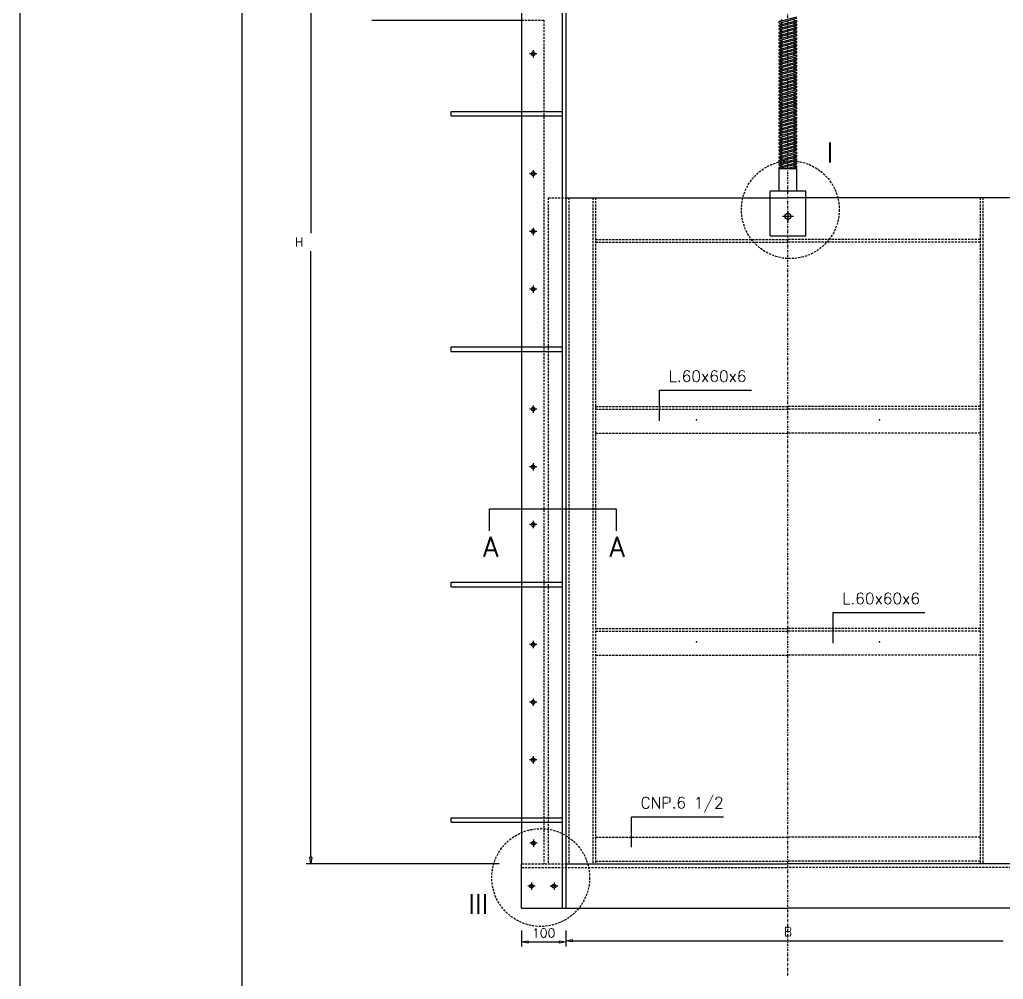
# Model space of a CAD drawing. Header units: metres. Extents: x -50 to 791, y -689 to 584.
# Drawn here: x -50 to 171.5, y 225.2 to 441.3 of the extents above; entities that cross this region are included whole.
import ezdxf
from ezdxf.enums import TextEntityAlignment as Align

# ---------------------------------------------------------------- set-up
doc = ezdxf.new("R2010")
doc.units = ezdxf.units.M
doc.header["$MEASUREMENT"] = 0
doc.linetypes.add('DASHDOT', pattern=[1, 0.5, -0.25, 0, -0.25])
doc.linetypes.add('DASHED', pattern=[0.75, 0.5, -0.25])
doc.styles.add('L100', font='simplex.shx', dxfattribs={"height": 2.54})
doc.styles.add('L175', font='simplex.shx', dxfattribs={"height": 4.45})
doc.styles.get("Standard").update_dxf_attribs({"font": 'Simplex.shx'})
doc.dimstyles.get("Standard").update_dxf_attribs({"dimtxt": 0.18, "dimasz": 0.18, "dimexe": 0.18, "dimexo": 0.0625, "dimgap": 0.09, "dimtad": 0, "dimtih": 1, "dimtoh": 1, "dimdec": 4, "dimzin": 0, "dimdsep": 46, "dimtxsty": 'Standard', "dimcen": 0.09, "dimadec": 0, "dimazin": 0, "dimtfac": 1, "dimtdec": 4, "dimtofl": 0, "dimtmove": 0, "dimatfit": 3, "dimfxl": 1, "dimtolj": 1, "dimtzin": 0, "dimarcsym": 0})

# ---------------------------------------------------------------- blocks, each defined once
blk = doc.blocks.new('_ClosedBlank')
at = {"color": 0, "linetype": 'ByBlock', "lineweight": -2}
for p, q in [((-1, 0.17), (0, 0)), ((-1, 0.17), (-1, -0.17)), ((0, 0), (-1, -0.17))]:
    blk.add_line(p, q, dxfattribs=at)
blk = doc.blocks.new('*D2')
at = {"color": 1, "linetype": 'Continuous', "lineweight": -2}
for p, q in [((62.99, 236.22), (62.99, 232.64)), ((72.99, 236.22), (72.99, 232.64)), ((64.49, 233.65), (71.49, 233.65))]:
    blk.add_line(p, q, dxfattribs=at)
at = {"layer": 'Defpoints', "color": 0, "linetype": 'Continuous'}
for p in [(62.99, 241.22), (72.99, 241.22), (72.99, 233.65)]:
    blk.add_point(p, dxfattribs=at)
at = {"color": 1, "linetype": 'Continuous', "lineweight": -2, "xscale": 1.5, "yscale": 1.5, "zscale": 1.5, "rotation": 180}
blk.add_blockref('_ClosedBlank', (62.99, 233.65), dxfattribs=at)
at = {"color": 1, "linetype": 'Continuous', "lineweight": -2, "xscale": 1.5, "yscale": 1.5, "zscale": 1.5}
blk.add_blockref('_ClosedBlank', (72.99, 233.65), dxfattribs=at)
at = {"color": 3, "linetype": 'Continuous', "insert": (67.99, 235.68), "char_height": 2.03, "attachment_point": 5}
blk.add_mtext('\\A1;100', dxfattribs=at)

msp = doc.modelspace()

# ---------------------------------------------------------------- linework, layer by layer
at = {"color": 5, "linetype": 'DASHDOT'}
msp.add_line((122.991508, 226.120706), (122.991508, 574), dxfattribs=at)
at = {"color": 2}
for p, q in [((15.557566, 529.723887), (15.557566, 393.253887)), ((72.191508, 531.223887), (72.191508, 241.223887)), ((15.557566, 252.723887), (15.557566, 389.193887)), ((74.491508, 233.921156), (171.491508, 233.921156))]:
    msp.add_line(p, q, dxfattribs=at)
at = {"color": 4}
for p, q in [((72.991508, 531.223887), (72.991508, 241.223887)), ((62.991508, 528.223887), (62.991508, 251.223887)), ((29.316182, 441.223887), (62.991508, 441.223887)), ((72.991508, 401.223887), (122.991508, 401.223887)), ((172.991508, 401.223887), (122.991508, 401.223887)), ((62.991508, 241.223887), (62.991508, 251.223887)), ((72.991508, 251.223887), (122.991508, 251.223887)), ((172.991508, 251.223887), (122.991508, 251.223887)), ((62.991508, 241.223887), (122.991508, 241.223887)), ((182.991508, 241.223887), (122.991508, 241.223887))]:
    msp.add_line(p, q, dxfattribs=at)
at = {"color": 2, "linetype": 'DASHED'}
for p, q in [((62.991508, 441.223887), (67.991508, 441.223887)), ((67.991508, 441.223887), (67.991508, 251.223887)), ((68.991508, 401.223887), (72.991508, 401.223887)), ((68.991508, 401.223887), (68.991508, 251.223887)), ((73.691508, 401.223887), (73.691508, 251.223887)), ((79.091508, 401.223887), (79.091508, 251.223887)), ((79.691508, 401.223887), (79.691508, 251.223887)), ((166.291508, 401.223887), (166.291508, 251.223887)), ((166.891508, 401.223887), (166.891508, 251.223887)), ((79.691508, 391.823887), (122.991508, 391.823887)), ((79.691508, 391.223887), (122.991508, 391.223887)), ((166.291508, 391.823887), (122.991508, 391.823887)), ((166.291508, 391.223887), (122.991508, 391.223887)), ((79.691508, 354.223887), (122.991508, 354.223887)), ((79.691508, 353.623887), (122.991508, 353.623887)), ((166.291508, 354.223887), (122.991508, 354.223887)), ((166.291508, 353.623887), (122.991508, 353.623887)), ((79.691508, 348.223887), (122.991508, 348.223887)), ((166.291508, 348.223887), (122.991508, 348.223887)), ((79.691508, 304.223887), (122.991508, 304.223887)), ((79.691508, 303.623887), (122.991508, 303.623887)), ((166.291508, 304.223887), (122.991508, 304.223887)), ((166.291508, 303.623887), (122.991508, 303.623887)), ((79.691508, 298.223887), (122.991508, 298.223887)), ((166.291508, 298.223887), (122.991508, 298.223887)), ((79.691508, 257.223887), (122.991508, 257.223887)), ((166.291508, 257.223887), (122.991508, 257.223887)), ((62.991508, 251.223887), (72.991508, 251.223887)), ((62.991508, 250.423887), (122.991508, 250.423887)), ((79.691508, 251.823887), (122.991508, 251.823887)), ((166.291508, 251.823887), (122.991508, 251.823887)), ((182.991508, 250.423887), (122.991508, 250.423887))]:
    msp.add_line(p, q, dxfattribs=at)
at = {"color": 1}
for p, q in [((120.991508, 440.857882), (124.991508, 441.929679)), ((120.991508, 440.5473), (124.991508, 441.619096)), ((120.991508, 440.857882), (121.591508, 441.173943)), ((120.991508, 440.077882), (124.991508, 441.149679)), ((120.991508, 440.5473), (120.991508, 440.857882)), ((120.991508, 439.7673), (124.991508, 440.839096)), ((121.591508, 441.173943), (121.591508, 441.329235)), ((124.391508, 441.144201), (124.391508, 441.299493)), ((124.391508, 441.144201), (124.991508, 441.149679)), ((124.391508, 440.523035), (124.991508, 440.839096)), ((124.991508, 440.839096), (124.991508, 441.149679)), ((120.991508, 440.5473), (121.591508, 440.552778)), ((120.991508, 440.077882), (121.591508, 440.393943)), ((120.991508, 439.297882), (124.991508, 440.369679)), ((120.991508, 439.7673), (120.991508, 440.077882)), ((120.991508, 438.9873), (124.991508, 440.059096)), ((120.991508, 439.7673), (121.591508, 439.772778)), ((120.991508, 439.297882), (121.591508, 439.613943)), ((120.991508, 438.517882), (124.991508, 439.589679)), ((120.991508, 438.9873), (120.991508, 439.297882)), ((120.991508, 438.2073), (124.991508, 439.279096)), ((120.991508, 438.9873), (121.591508, 438.992778)), ((120.991508, 438.517882), (121.591508, 438.833943)), ((120.991508, 437.737882), (124.991508, 438.809679)), ((121.591508, 440.393943), (121.591508, 440.549235)), ((121.591508, 439.613943), (121.591508, 439.769235)), ((121.591508, 438.833943), (121.591508, 438.989235)), ((124.391508, 440.364201), (124.391508, 440.519493)), ((124.391508, 440.364201), (124.991508, 440.369679)), ((124.391508, 439.743035), (124.991508, 440.059096)), ((124.391508, 439.584201), (124.391508, 439.739493)), ((124.391508, 439.584201), (124.991508, 439.589679)), ((124.391508, 438.963035), (124.991508, 439.279096)), ((124.391508, 438.804201), (124.391508, 438.959493)), ((124.391508, 438.804201), (124.991508, 438.809679)), ((124.991508, 440.059096), (124.991508, 440.369679)), ((124.991508, 439.279096), (124.991508, 439.589679)), ((124.991508, 438.499096), (124.991508, 438.809679)), ((120.991508, 438.2073), (120.991508, 438.517882)), ((120.991508, 437.4273), (124.991508, 438.499096)), ((120.991508, 438.2073), (121.591508, 438.212778)), ((120.991508, 437.737882), (121.591508, 438.053943)), ((120.991508, 436.957882), (124.991508, 438.029679)), ((120.991508, 437.4273), (120.991508, 437.737882)), ((120.991508, 436.6473), (124.991508, 437.719096)), ((120.991508, 437.4273), (121.591508, 437.432778)), ((120.991508, 436.957882), (121.591508, 437.273943)), ((120.991508, 436.177882), (124.991508, 437.249679)), ((120.991508, 436.6473), (120.991508, 436.957882)), ((120.991508, 435.8673), (124.991508, 436.939096)), ((120.991508, 436.6473), (121.591508, 436.652778)), ((120.991508, 436.177882), (121.591508, 436.493943)), ((120.991508, 435.397882), (124.991508, 436.469679)), ((121.591508, 438.053943), (121.591508, 438.209235)), ((121.591508, 437.273943), (121.591508, 437.429235)), ((121.591508, 436.493943), (121.591508, 436.649235)), ((124.391508, 438.183035), (124.991508, 438.499096)), ((124.391508, 438.024201), (124.391508, 438.179493)), ((124.391508, 438.024201), (124.991508, 438.029679)), ((124.391508, 437.403035), (124.991508, 437.719096)), ((124.391508, 437.244201), (124.391508, 437.399493)), ((124.391508, 437.244201), (124.991508, 437.249679)), ((124.391508, 436.623035), (124.991508, 436.939096)), ((124.391508, 436.464201), (124.391508, 436.619493)), ((124.391508, 436.464201), (124.991508, 436.469679)), ((124.991508, 437.719096), (124.991508, 438.029679)), ((124.991508, 436.939096), (124.991508, 437.249679)), ((124.991508, 436.159096), (124.991508, 436.469679)), ((65.628517, 434.448404), (65.628517, 432.795809)), ((120.991508, 435.8673), (120.991508, 436.177882)), ((120.991508, 435.0873), (124.991508, 436.159096)), ((120.991508, 435.8673), (121.591508, 435.872778)), ((120.991508, 435.397882), (121.591508, 435.713943)), ((120.991508, 434.617882), (124.991508, 435.689679)), ((120.991508, 435.0873), (120.991508, 435.397882)), ((120.991508, 434.3073), (124.991508, 435.379096)), ((120.991508, 435.0873), (121.591508, 435.092778)), ((120.991508, 434.617882), (121.591508, 434.933943)), ((120.991508, 433.837882), (124.991508, 434.909679)), ((120.991508, 434.3073), (120.991508, 434.617882)), ((120.991508, 433.5273), (124.991508, 434.599096)), ((120.991508, 434.3073), (121.591508, 434.312778)), ((120.991508, 433.837882), (121.591508, 434.153943)), ((120.991508, 433.057882), (124.991508, 434.129679)), ((121.591508, 435.713943), (121.591508, 435.869235)), ((121.591508, 434.933943), (121.591508, 435.089235)), ((121.591508, 434.153943), (121.591508, 434.309235)), ((124.391508, 435.843035), (124.991508, 436.159096)), ((124.391508, 435.684201), (124.391508, 435.839493)), ((124.391508, 435.684201), (124.991508, 435.689679)), ((124.391508, 435.063035), (124.991508, 435.379096)), ((124.391508, 434.904201), (124.391508, 435.059493)), ((124.391508, 434.904201), (124.991508, 434.909679)), ((124.391508, 434.283035), (124.991508, 434.599096)), ((124.391508, 434.124201), (124.391508, 434.279493)), ((124.391508, 434.124201), (124.991508, 434.129679)), ((124.991508, 435.379096), (124.991508, 435.689679)), ((124.991508, 434.599096), (124.991508, 434.909679)), ((124.991508, 433.819096), (124.991508, 434.129679)), ((66.454815, 433.622107), (64.80222, 433.622107)), ((120.991508, 433.5273), (120.991508, 433.837882)), ((120.991508, 432.7473), (124.991508, 433.819096)), ((120.991508, 433.5273), (121.591508, 433.532778)), ((120.991508, 433.057882), (121.591508, 433.373943)), ((120.991508, 432.277882), (124.991508, 433.349679)), ((120.991508, 432.7473), (120.991508, 433.057882)), ((120.991508, 431.9673), (124.991508, 433.039096)), ((120.991508, 432.7473), (121.591508, 432.752778)), ((120.991508, 432.277882), (121.591508, 432.593943)), ((120.991508, 431.497882), (124.991508, 432.569679)), ((120.991508, 431.9673), (120.991508, 432.277882)), ((120.991508, 431.1873), (124.991508, 432.259096)), ((120.991508, 431.9673), (121.591508, 431.972778)), ((121.591508, 433.373943), (121.591508, 433.529235)), ((121.591508, 432.593943), (121.591508, 432.749235)), ((121.591508, 431.813943), (121.591508, 431.969235)), ((124.391508, 433.503035), (124.991508, 433.819096)), ((124.391508, 433.344201), (124.391508, 433.499493)), ((124.391508, 433.344201), (124.991508, 433.349679)), ((124.391508, 432.723035), (124.991508, 433.039096)), ((124.391508, 432.564201), (124.391508, 432.719493)), ((124.391508, 432.564201), (124.991508, 432.569679)), ((124.391508, 431.943035), (124.991508, 432.259096)), ((124.391508, 431.784201), (124.391508, 431.939493)), ((124.991508, 433.039096), (124.991508, 433.349679)), ((124.991508, 432.259096), (124.991508, 432.569679)), ((120.991508, 431.497882), (121.591508, 431.813943)), ((120.991508, 430.717882), (124.991508, 431.789679)), ((120.991508, 431.1873), (120.991508, 431.497882)), ((120.991508, 430.4073), (124.991508, 431.479096)), ((120.991508, 431.1873), (121.591508, 431.192778)), ((120.991508, 430.717882), (121.591508, 431.033943)), ((120.991508, 429.937882), (124.991508, 431.009679)), ((120.991508, 430.4073), (120.991508, 430.717882)), ((120.991508, 429.6273), (124.991508, 430.699096)), ((120.991508, 430.4073), (121.591508, 430.412778)), ((120.991508, 429.937882), (121.591508, 430.253943)), ((120.991508, 429.157882), (124.991508, 430.229679)), ((120.991508, 429.6273), (120.991508, 429.937882)), ((120.991508, 428.8473), (124.991508, 429.919096)), ((121.591508, 431.033943), (121.591508, 431.189235)), ((121.591508, 430.253943), (121.591508, 430.409235)), ((124.391508, 431.784201), (124.991508, 431.789679)), ((124.391508, 431.163035), (124.991508, 431.479096)), ((124.391508, 431.004201), (124.391508, 431.159493)), ((124.391508, 431.004201), (124.991508, 431.009679)), ((124.391508, 430.383035), (124.991508, 430.699096)), ((124.391508, 430.224201), (124.391508, 430.379493)), ((124.391508, 430.224201), (124.991508, 430.229679)), ((124.391508, 429.603035), (124.991508, 429.919096)), ((124.991508, 431.479096), (124.991508, 431.789679)), ((124.991508, 430.699096), (124.991508, 431.009679)), ((124.991508, 429.919096), (124.991508, 430.229679)), ((120.991508, 429.6273), (121.591508, 429.632778)), ((120.991508, 429.157882), (121.591508, 429.473943)), ((120.991508, 428.377882), (124.991508, 429.449679)), ((120.991508, 428.8473), (120.991508, 429.157882)), ((120.991508, 428.0673), (124.991508, 429.139096)), ((120.991508, 428.8473), (121.591508, 428.852778)), ((120.991508, 428.377882), (121.591508, 428.693943)), ((120.991508, 427.597882), (124.991508, 428.669679)), ((120.991508, 428.0673), (120.991508, 428.377882)), ((120.991508, 427.2873), (124.991508, 428.359096)), ((120.991508, 428.0673), (121.591508, 428.072778)), ((120.991508, 427.597882), (121.591508, 427.913943)), ((120.991508, 426.817882), (124.991508, 427.889679)), ((120.991508, 427.2873), (120.991508, 427.597882)), ((120.991508, 426.5073), (124.991508, 427.579096)), ((121.591508, 429.473943), (121.591508, 429.629235)), ((121.591508, 428.693943), (121.591508, 428.849235)), ((121.591508, 427.913943), (121.591508, 428.069235)), ((124.391508, 429.444201), (124.391508, 429.599493)), ((124.391508, 429.444201), (124.991508, 429.449679)), ((124.391508, 428.823035), (124.991508, 429.139096)), ((124.391508, 428.664201), (124.391508, 428.819493)), ((124.391508, 428.664201), (124.991508, 428.669679)), ((124.391508, 428.043035), (124.991508, 428.359096)), ((124.391508, 427.884201), (124.391508, 428.039493)), ((124.391508, 427.884201), (124.991508, 427.889679)), ((124.391508, 427.263035), (124.991508, 427.579096)), ((124.991508, 429.139096), (124.991508, 429.449679)), ((124.991508, 428.359096), (124.991508, 428.669679)), ((124.991508, 427.579096), (124.991508, 427.889679)), ((120.991508, 427.2873), (121.591508, 427.292778)), ((120.991508, 426.817882), (121.591508, 427.133943)), ((120.991508, 426.037882), (124.991508, 427.109679)), ((120.991508, 426.5073), (120.991508, 426.817882)), ((120.991508, 425.7273), (124.991508, 426.799096)), ((120.991508, 426.5073), (121.591508, 426.512778)), ((120.991508, 426.037882), (121.591508, 426.353943)), ((120.991508, 425.257882), (124.991508, 426.329679)), ((120.991508, 425.7273), (120.991508, 426.037882)), ((120.991508, 424.9473), (124.991508, 426.019096)), ((120.991508, 425.7273), (121.591508, 425.732778)), ((120.991508, 425.257882), (121.591508, 425.573943)), ((120.991508, 424.477882), (124.991508, 425.549679)), ((121.591508, 427.133943), (121.591508, 427.289235)), ((121.591508, 426.353943), (121.591508, 426.509235)), ((121.591508, 425.573943), (121.591508, 425.729235)), ((124.391508, 427.104201), (124.391508, 427.259493)), ((124.391508, 427.104201), (124.991508, 427.109679)), ((124.391508, 426.483035), (124.991508, 426.799096)), ((124.391508, 426.324201), (124.391508, 426.479493)), ((124.391508, 426.324201), (124.991508, 426.329679)), ((124.391508, 425.703035), (124.991508, 426.019096)), ((124.391508, 425.544201), (124.391508, 425.699493)), ((124.391508, 425.544201), (124.991508, 425.549679)), ((124.991508, 426.799096), (124.991508, 427.109679)), ((124.991508, 426.019096), (124.991508, 426.329679)), ((124.991508, 425.239096), (124.991508, 425.549679)), ((120.991508, 424.9473), (120.991508, 425.257882)), ((120.991508, 424.1673), (124.991508, 425.239096)), ((120.991508, 424.9473), (121.591508, 424.952778)), ((120.991508, 424.477882), (121.591508, 424.793943)), ((120.991508, 423.697882), (124.991508, 424.769679)), ((120.991508, 424.1673), (120.991508, 424.477882)), ((120.991508, 423.3873), (124.991508, 424.459096)), ((120.991508, 424.1673), (121.591508, 424.172778)), ((120.991508, 423.697882), (121.591508, 424.013943)), ((120.991508, 422.917882), (124.991508, 423.989679)), ((120.991508, 423.3873), (120.991508, 423.697882)), ((120.991508, 422.6073), (124.991508, 423.679096)), ((120.991508, 423.3873), (121.591508, 423.392778)), ((120.991508, 422.917882), (121.591508, 423.233943)), ((120.991508, 422.137882), (124.991508, 423.209679)), ((121.591508, 424.793943), (121.591508, 424.949235)), ((121.591508, 424.013943), (121.591508, 424.169235)), ((121.591508, 423.233943), (121.591508, 423.389235)), ((124.391508, 424.923035), (124.991508, 425.239096)), ((124.391508, 424.764201), (124.391508, 424.919493)), ((124.391508, 424.764201), (124.991508, 424.769679)), ((124.391508, 424.143035), (124.991508, 424.459096)), ((124.391508, 423.984201), (124.391508, 424.139493)), ((124.391508, 423.984201), (124.991508, 423.989679)), ((124.391508, 423.363035), (124.991508, 423.679096)), ((124.391508, 423.204201), (124.391508, 423.359493)), ((124.391508, 423.204201), (124.991508, 423.209679)), ((124.991508, 424.459096), (124.991508, 424.769679)), ((124.991508, 423.679096), (124.991508, 423.989679)), ((124.991508, 422.899096), (124.991508, 423.209679)), ((120.991508, 422.6073), (120.991508, 422.917882)), ((120.991508, 421.8273), (124.991508, 422.899096)), ((120.991508, 422.6073), (121.591508, 422.612778)), ((120.991508, 422.137882), (121.591508, 422.453943)), ((120.991508, 421.357882), (124.991508, 422.429679)), ((120.991508, 421.8273), (120.991508, 422.137882)), ((120.991508, 421.0473), (124.991508, 422.119096)), ((120.991508, 421.8273), (121.591508, 421.832778)), ((120.991508, 421.357882), (121.591508, 421.673943)), ((120.991508, 420.577882), (124.991508, 421.649679)), ((120.991508, 421.0473), (120.991508, 421.357882)), ((120.991508, 420.2673), (124.991508, 421.339096)), ((120.991508, 421.0473), (121.591508, 421.052778)), ((120.991508, 420.577882), (121.591508, 420.893943)), ((120.991508, 419.797882), (124.991508, 420.869679)), ((121.591508, 422.453943), (121.591508, 422.609235)), ((121.591508, 421.673943), (121.591508, 421.829235)), ((121.591508, 420.893943), (121.591508, 421.049235)), ((124.391508, 422.583035), (124.991508, 422.899096)), ((124.391508, 422.424201), (124.391508, 422.579493)), ((124.391508, 422.424201), (124.991508, 422.429679)), ((124.391508, 421.803035), (124.991508, 422.119096)), ((124.391508, 421.644201), (124.391508, 421.799493)), ((124.391508, 421.644201), (124.991508, 421.649679)), ((124.391508, 421.023035), (124.991508, 421.339096)), ((124.391508, 420.864201), (124.391508, 421.019493)), ((124.391508, 420.864201), (124.991508, 420.869679)), ((124.991508, 422.119096), (124.991508, 422.429679)), ((124.991508, 421.339096), (124.991508, 421.649679)), ((124.991508, 420.559096), (124.991508, 420.869679)), ((120.991508, 420.2673), (120.991508, 420.577882)), ((120.991508, 419.4873), (124.991508, 420.559096)), ((120.991508, 420.2673), (121.591508, 420.272778)), ((120.991508, 419.797882), (121.591508, 420.113943)), ((120.991508, 419.017882), (124.991508, 420.089679)), ((120.991508, 419.4873), (120.991508, 419.797882)), ((120.991508, 418.7073), (124.991508, 419.779096)), ((120.991508, 419.4873), (121.591508, 419.492778)), ((120.991508, 419.017882), (121.591508, 419.333943)), ((120.991508, 418.237882), (124.991508, 419.309679)), ((120.991508, 418.7073), (120.991508, 419.017882)), ((120.991508, 417.9273), (124.991508, 418.999096)), ((120.991508, 418.7073), (121.591508, 418.712778)), ((121.591508, 420.113943), (121.591508, 420.269235)), ((121.591508, 419.333943), (121.591508, 419.489235)), ((121.591508, 418.553943), (121.591508, 418.709235)), ((124.391508, 420.243035), (124.991508, 420.559096)), ((124.391508, 420.084201), (124.391508, 420.239493)), ((124.391508, 420.084201), (124.991508, 420.089679)), ((124.391508, 419.463035), (124.991508, 419.779096)), ((124.391508, 419.304201), (124.391508, 419.459493)), ((124.391508, 419.304201), (124.991508, 419.309679)), ((124.391508, 418.683035), (124.991508, 418.999096)), ((124.391508, 418.524201), (124.391508, 418.679493)), ((124.991508, 419.779096), (124.991508, 420.089679)), ((124.991508, 418.999096), (124.991508, 419.309679)), ((120.991508, 418.237882), (121.591508, 418.553943)), ((120.991508, 417.457882), (124.991508, 418.529679)), ((120.991508, 417.9273), (120.991508, 418.237882)), ((120.991508, 417.1473), (124.991508, 418.219096)), ((120.991508, 417.9273), (121.591508, 417.932778)), ((120.991508, 417.457882), (121.591508, 417.773943)), ((120.991508, 416.677882), (124.991508, 417.749679)), ((120.991508, 417.1473), (120.991508, 417.457882)), ((120.991508, 416.3673), (124.991508, 417.439096)), ((120.991508, 417.1473), (121.591508, 417.152778)), ((120.991508, 416.677882), (121.591508, 416.993943)), ((120.991508, 415.897882), (124.991508, 416.969679)), ((120.991508, 416.3673), (120.991508, 416.677882)), ((120.991508, 415.5873), (124.991508, 416.659096)), ((121.591508, 417.773943), (121.591508, 417.929235)), ((121.591508, 416.993943), (121.591508, 417.149235)), ((124.391508, 418.524201), (124.991508, 418.529679)), ((124.391508, 417.903035), (124.991508, 418.219096)), ((124.391508, 417.744201), (124.391508, 417.899493)), ((124.391508, 417.744201), (124.991508, 417.749679)), ((124.391508, 417.123035), (124.991508, 417.439096)), ((124.391508, 416.964201), (124.391508, 417.119493)), ((124.391508, 416.964201), (124.991508, 416.969679)), ((124.391508, 416.343035), (124.991508, 416.659096)), ((124.991508, 418.219096), (124.991508, 418.529679)), ((124.991508, 417.439096), (124.991508, 417.749679)), ((124.991508, 416.659096), (124.991508, 416.969679)), ((120.991508, 416.3673), (121.591508, 416.372778)), ((120.991508, 415.897882), (121.591508, 416.213943)), ((120.991508, 415.117882), (124.991508, 416.189679)), ((120.991508, 415.5873), (120.991508, 415.897882)), ((120.991508, 414.8073), (124.991508, 415.879096)), ((120.991508, 415.5873), (121.591508, 415.592778)), ((120.991508, 415.117882), (121.591508, 415.433943)), ((120.991508, 414.337882), (124.991508, 415.409679)), ((120.991508, 414.8073), (120.991508, 415.117882)), ((120.991508, 414.0273), (124.991508, 415.099096)), ((120.991508, 414.8073), (121.591508, 414.812778)), ((120.991508, 414.337882), (121.591508, 414.653943)), ((120.991508, 413.557882), (124.991508, 414.629679)), ((120.991508, 414.0273), (120.991508, 414.337882)), ((120.991508, 413.2473), (124.991508, 414.319096)), ((121.591508, 416.213943), (121.591508, 416.369235)), ((121.591508, 415.433943), (121.591508, 415.589235)), ((121.591508, 414.653943), (121.591508, 414.809235)), ((124.391508, 416.184201), (124.391508, 416.339493)), ((124.391508, 416.184201), (124.991508, 416.189679)), ((124.391508, 415.563035), (124.991508, 415.879096)), ((124.391508, 415.404201), (124.391508, 415.559493)), ((124.391508, 415.404201), (124.991508, 415.409679)), ((124.391508, 414.783035), (124.991508, 415.099096)), ((124.391508, 414.624201), (124.391508, 414.779493)), ((124.391508, 414.624201), (124.991508, 414.629679)), ((124.391508, 414.003035), (124.991508, 414.319096)), ((124.991508, 415.879096), (124.991508, 416.189679)), ((124.991508, 415.099096), (124.991508, 415.409679)), ((124.991508, 414.319096), (124.991508, 414.629679)), ((120.991508, 414.0273), (121.591508, 414.032778)), ((120.991508, 413.557882), (121.591508, 413.873943)), ((120.991508, 412.777882), (124.991508, 413.849679)), ((120.991508, 413.2473), (120.991508, 413.557882)), ((120.991508, 412.4673), (124.991508, 413.539096)), ((120.991508, 413.2473), (121.591508, 413.252778)), ((120.991508, 412.777882), (121.591508, 413.093943)), ((120.991508, 411.997882), (124.991508, 413.069679)), ((120.991508, 412.4673), (120.991508, 412.777882)), ((120.991508, 411.6873), (124.991508, 412.759096)), ((120.991508, 412.4673), (121.591508, 412.472778)), ((120.991508, 411.997882), (121.591508, 412.313943)), ((120.991508, 411.217882), (124.991508, 412.289679)), ((120.991508, 411.6873), (120.991508, 411.997882)), ((120.991508, 410.9073), (124.991508, 411.979096)), ((121.591508, 413.873943), (121.591508, 414.029235)), ((121.591508, 413.093943), (121.591508, 413.249235)), ((121.591508, 412.313943), (121.591508, 412.469235)), ((124.391508, 413.844201), (124.391508, 413.999493)), ((124.391508, 413.844201), (124.991508, 413.849679)), ((124.391508, 413.223035), (124.991508, 413.539096)), ((124.391508, 413.064201), (124.391508, 413.219493)), ((124.391508, 413.064201), (124.991508, 413.069679)), ((124.391508, 412.443035), (124.991508, 412.759096)), ((124.391508, 412.284201), (124.391508, 412.439493)), ((124.391508, 412.284201), (124.991508, 412.289679)), ((124.391508, 411.663035), (124.991508, 411.979096)), ((124.991508, 413.539096), (124.991508, 413.849679)), ((124.991508, 412.759096), (124.991508, 413.069679)), ((124.991508, 411.979096), (124.991508, 412.289679)), ((120.991508, 411.6873), (121.591508, 411.692778)), ((120.991508, 411.217882), (121.591508, 411.533943)), ((120.991508, 410.437882), (124.991508, 411.509679)), ((120.991508, 410.9073), (120.991508, 411.217882)), ((120.991508, 410.1273), (124.991508, 411.199096)), ((120.991508, 410.9073), (121.591508, 410.912778)), ((120.991508, 410.437882), (121.591508, 410.753943)), ((120.991508, 409.657882), (124.991508, 410.729679)), ((120.991508, 410.1273), (120.991508, 410.437882)), ((120.991508, 409.3473), (124.991508, 410.419096)), ((120.991508, 410.1273), (121.591508, 410.132778)), ((120.991508, 409.657882), (121.591508, 409.973943)), ((120.991508, 408.877882), (124.991508, 409.949679)), ((121.591508, 411.533943), (121.591508, 411.689235)), ((121.591508, 410.753943), (121.591508, 410.909235)), ((121.591508, 409.973943), (121.591508, 410.129235)), ((124.391508, 411.504201), (124.391508, 411.659493)), ((124.391508, 411.504201), (124.991508, 411.509679)), ((124.391508, 410.883035), (124.991508, 411.199096)), ((124.391508, 410.724201), (124.391508, 410.879493)), ((124.391508, 410.724201), (124.991508, 410.729679)), ((124.391508, 410.103035), (124.991508, 410.419096)), ((124.391508, 409.944201), (124.391508, 410.099493)), ((124.391508, 409.944201), (124.991508, 409.949679)), ((124.991508, 411.199096), (124.991508, 411.509679)), ((124.991508, 410.419096), (124.991508, 410.729679)), ((124.991508, 409.639096), (124.991508, 409.949679)), ((120.991508, 409.3473), (120.991508, 409.657882)), ((120.991508, 408.5673), (124.991508, 409.639096)), ((120.991508, 409.3473), (121.591508, 409.352778)), ((120.991508, 408.877882), (121.591508, 409.193943)), ((120.991508, 408.097882), (124.991508, 409.169679)), ((120.991508, 408.5673), (120.991508, 408.877882)), ((120.991508, 407.7873), (124.991508, 408.859096)), ((120.991508, 408.5673), (121.591508, 408.572778)), ((120.991508, 408.097882), (121.591508, 408.413943)), ((120.991508, 407.7873), (120.991508, 408.097882)), ((120.991508, 407.7873), (121.591508, 407.792778)), ((124.991508, 407.723887), (120.991508, 407.723887)), ((121.591508, 409.193943), (121.591508, 409.349235)), ((121.591508, 408.413943), (121.591508, 408.569235)), ((121.591508, 407.723887), (121.591508, 407.789235)), ((122.506738, 407.723887), (124.991508, 408.389679)), ((123.665849, 407.723887), (124.991508, 408.079096)), ((124.245405, 407.723887), (124.391508, 407.763035)), ((124.391508, 409.323035), (124.991508, 409.639096)), ((124.391508, 409.164201), (124.391508, 409.319493)), ((124.391508, 409.164201), (124.991508, 409.169679)), ((124.391508, 408.543035), (124.991508, 408.859096)), ((124.391508, 408.384201), (124.391508, 408.539493)), ((124.391508, 408.384201), (124.991508, 408.389679)), ((124.391508, 407.763035), (124.991508, 408.079096)), ((124.991508, 408.859096), (124.991508, 409.169679)), ((124.991508, 408.079096), (124.991508, 408.389679)), ((66.454815, 406.622107), (64.80222, 406.622107)), ((65.628517, 407.448404), (65.628517, 405.795809)), ((124.230954, 397.020564), (121.752062, 397.020564)), ((122.991508, 398.26001), (122.991508, 395.781118)), ((65.628517, 394.448404), (65.628517, 392.795809)), ((66.454815, 393.622107), (64.80222, 393.622107)), ((65.628517, 381.448404), (65.628517, 379.795809)), ((66.454815, 380.622107), (64.80222, 380.622107)), ((65.628517, 354.448404), (65.628517, 352.795809)), ((66.454815, 353.622107), (64.80222, 353.622107)), ((65.628517, 341.448404), (65.628517, 339.795809)), ((66.454815, 340.622107), (64.80222, 340.622107)), ((65.628517, 328.448404), (65.628517, 326.795809)), ((66.454815, 327.622107), (64.80222, 327.622107)), ((65.628517, 301.448404), (65.628517, 299.795809)), ((66.454815, 300.622107), (64.80222, 300.622107)), ((65.628517, 288.448404), (65.628517, 286.795809)), ((66.454815, 287.622107), (64.80222, 287.622107)), ((65.628517, 275.448404), (65.628517, 273.795809)), ((66.454815, 274.622107), (64.80222, 274.622107)), ((66.531622, 255.885035), (64.879027, 255.885035)), ((65.705325, 256.711333), (65.705325, 255.058738)), ((57.991508, 251.223887), (14.542566, 251.223887)), ((66.080216, 246.2125), (64.427622, 246.2125)), ((65.253919, 247.038798), (65.253919, 245.386203)), ((71.1424, 246.2125), (69.489805, 246.2125)), ((70.316102, 247.038798), (70.316102, 245.386203)), ((72.991508, 236.223887), (72.991508, 232.906156))]:
    msp.add_line(p, q, dxfattribs=at)
at = {"color": 3}
for p, q in [((47.191508, 420.622107), (72.191508, 420.622107)), ((47.191508, 419.622107), (47.191508, 420.622107)), ((47.191508, 419.622107), (72.191508, 419.622107)), ((120.991508, 402.723887), (120.991508, 407.723887)), ((124.991508, 402.723887), (124.991508, 407.723887)), ((118.991508, 392.623887), (118.991508, 402.723887)), ((126.991508, 402.723887), (118.991508, 402.723887)), ((126.991508, 392.623887), (126.991508, 402.723887)), ((118.991508, 392.623887), (126.991508, 392.623887)), ((47.191508, 367.622107), (72.191508, 367.622107)), ((47.191508, 366.622107), (47.191508, 367.622107)), ((47.191508, 366.622107), (72.191508, 366.622107)), ((47.191508, 314.622107), (72.191508, 314.622107)), ((47.191508, 313.622107), (47.191508, 314.622107)), ((47.191508, 313.622107), (72.191508, 313.622107)), ((47.191508, 261.622107), (72.191508, 261.622107)), ((47.191508, 260.622107), (47.191508, 261.622107)), ((47.191508, 260.622107), (72.191508, 260.622107))]:
    msp.add_line(p, q, dxfattribs=at)
at = {"color": 2, "linetype": 'Continuous'}
for p, q in [((94.10278, 351.000891), (94.10278, 357.882133)), ((94.10278, 357.882133), (114.774359, 357.882133)), ((133.174473, 300.944239), (133.174473, 307.825481)), ((133.174473, 307.825481), (153.846052, 307.825481)), ((87.774564, 254.951782), (87.774564, 261.833024)), ((87.774564, 261.833024), (108.446144, 261.833024))]:
    msp.add_line(p, q, dxfattribs=at)
at = {"color": 5, "linetype": 'Continuous'}
for p, q in [((55.805746, 326.173146), (55.805746, 331.128787)), ((55.805746, 331.128787), (84.33913, 331.128787)), ((84.33913, 331.128787), (84.33913, 326.173146))]:
    msp.add_line(p, q, dxfattribs=at)
at = {"color": 2}
msp.add_lwpolyline([(-50, -10), (791, -10), (791, 584), (-50, 584)], close=True, dxfattribs=at)
at = {"color": 6}
msp.add_lwpolyline([(0, 0), (781, 0), (781, 574), (0, 574)], close=True, dxfattribs=at)
at = {"color": 2}
for centre, radius in [((65.628517, 433.622107), 0.436395), ((65.628517, 406.622107), 0.436395), ((122.991508, 397.020564), 0.654592), ((65.628517, 393.622107), 0.436395), ((65.628517, 380.622107), 0.436395), ((65.628517, 353.622107), 0.436395), ((65.628517, 340.622107), 0.436395), ((65.628517, 327.622107), 0.436395), ((65.628517, 300.622107), 0.436395), ((65.628517, 287.622107), 0.436395), ((65.628517, 274.622107), 0.436395), ((65.705325, 255.885035), 0.436395), ((65.253919, 246.2125), 0.436395), ((70.316102, 246.2125), 0.436395)]:
    msp.add_circle(centre, radius, dxfattribs=at)
at = {"color": 3, "linetype": 'DASHED'}
for centre in [(123.533784, 398.518276), (67.324038, 248.148085)]:
    msp.add_circle(centre, 11.012138, dxfattribs=at)
at = {"color": 1}
for p in [(65.628517, 433.622107), (65.628517, 406.622107), (122.991508, 397.020564), (65.628517, 393.622107), (65.628517, 380.622107), (65.628517, 353.622107), (102.366656, 351.223887), (143.616361, 351.223887), (65.628517, 340.622107), (65.628517, 327.622107), (65.628517, 300.622107), (102.366656, 301.223887), (143.616361, 301.223887), (65.628517, 287.622107), (65.628517, 274.622107)]:
    msp.add_point(p, dxfattribs=at)

# ---------------------------------------------------------------- block references
at = {"color": 2, "xscale": 1.5, "yscale": 1.5, "zscale": 1.5}
for p, rotation in [((15.557566, 251.223887), 270), ((72.991508, 233.921156), 180)]:
    msp.add_blockref('_ClosedBlank', p, dxfattribs=dict(at, rotation=rotation))

# ---------------------------------------------------------------- texts
at = {"color": 5, "linetype": 'DASHED', "style": 'L175'}
for s, p in [('I', (132.433972, 409.176801)), ('A', (56.051386, 320.374375)), ('A', (84.496881, 320.374375)), ('III', (53.235569, 239.983609))]:
    msp.add_text(s, height=4.45, dxfattribs=at).set_placement(p, align=Align.CENTER)
at = {"color": 3}
msp.add_text('H', height=2.03, dxfattribs=at).set_placement((11.980899, 390.208887))
at = {"color": 3, "linetype": 'Continuous', "style": 'L100'}
for s, p in [('L.60x60x6', (96.136278, 361.035244)), ('L.60x60x6', (135.207971, 310.978593)), ('CNP.6 1/2', (89.808062, 264.986136))]:
    msp.add_text(s, height=2.54, dxfattribs=at).set_placement(p, align=Align.MIDDLE_LEFT)
at = {"color": 3, "insert": (122.991508, 235.951156), "char_height": 2.03, "attachment_point": 5}
msp.add_mtext('B', dxfattribs=at)

# ---------------------------------------------------------------- dimensions: what is measured, and where the dimension line sits
at = {"color": 1, "linetype": 'Continuous'}
dim = msp.add_linear_dim(base=(72.991508, 233.650459), p1=(62.991508, 241.223887), p2=(72.991508, 241.223887), text='100', dimstyle='Standard', override={"dimtxt": 2.03, "dimasz": 1.5, "dimexe": 1.015, "dimexo": 5, "dimgap": 1.015, "dimtad": 1, "dimdec": 2, "dimlfac": 1000, "dimzin": 1, "dimblk": 'ClosedBlank', "dimblk1": 'ClosedBlank', "dimblk2": 'ClosedBlank', "dimclrd": 1, "dimclre": 1, "dimclrt": 3, "dimtdec": 0, "dimtmove": 2}, dxfattribs=at)
dim.commit()
dim.dimension.update_dxf_attribs({"geometry": '*D2', "text_midpoint": (67.991508, 235.680459)})

doc.saveas('drawing.dxf')
